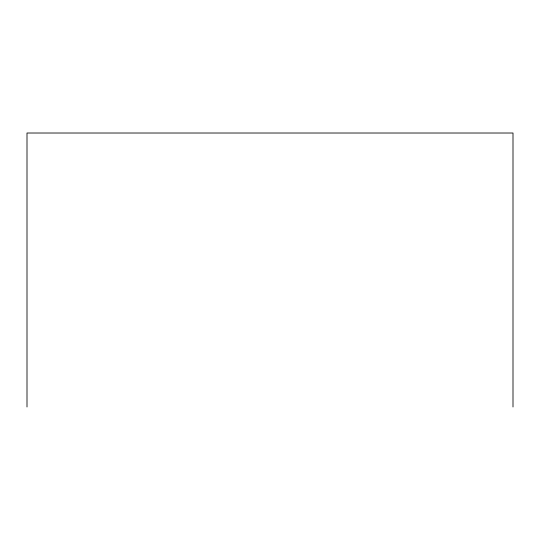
<?xml version="1.0" encoding="UTF-8"?>
<svg xmlns="http://www.w3.org/2000/svg" width="540" height="540" viewBox="0 0 540 540"><rect width="100%" height="100%" fill="white"/><g stroke="black" fill="none" stroke-linecap="round" stroke-linejoin="round"><path stroke-width="0.81" d="M513 406.985L513 133.016L27 133.016L27 406.985"/></g></svg>
